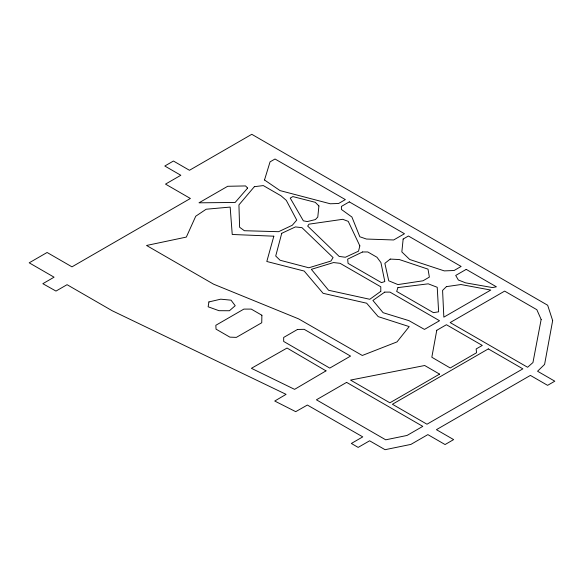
<?xml version="1.0" encoding="UTF-8"?>
<svg xmlns="http://www.w3.org/2000/svg" width="584" height="584" viewBox="0 0 584 584"><rect width="100%" height="100%" fill="white"/><g stroke="black" fill="none" stroke-linecap="round" stroke-linejoin="round"><path stroke-width="0.88" d="M264.501 179.989L270.056 161.863L275.02 159.001L345.348 199.604L338.618 203.487L330.259 203.772L280.079 190.61L264.501 179.989M261.887 315.243L261.749 322.748L236.359 337.377L229.892 337.143L216.043 329.15L215.832 325.288L243.878 309.097L251.244 309.097L261.887 315.243M318.915 205.948L317.791 217.029L315.418 219.569L307.286 221.577L303.351 220.818L290.226 198.086L292.854 196.574L315.265 202.319L318.915 205.948M403.157 239.038L401.843 251.923L409.72 259.5L444.278 270.888L454.075 270.516L461.126 266.443L408.406 236.009L403.157 239.038M208.904 301.935L208.152 306.79L218.985 310.695L229.439 310.746L235.206 305.709L231.038 300.176L220.73 299.176L208.904 301.935M436.759 330.303L431.824 357.247L450.22 367.978L476.551 352.743L476.15 348.962L482.282 345.429L446.424 324.726L436.759 330.303M552.661 320.587L544.595 364.416L537.565 371.241L554.8 381.191L547.602 385.345L530.396 375.41L436.423 429.671L453.629 439.599L445.066 444.548L427.86 434.613L410.902 444.402L385.068 449.695L369.614 440.789L358.16 447.402L351.356 443.46L362.759 436.876L307.366 405.041L295.723 411.662L274.736 401.033L286.08 394.353L112.23 310.761L67.065 284.685L55.984 291.08L42.844 283.693L54.071 277.181L29.2 262.822L47.1 252.485L71.978 266.844L190.384 198.48L165.513 184.113L180.828 175.273L164.797 166.017L173.433 161.031L189.464 170.287L251.777 134.305L547.661 305.242L552.661 320.587M541.156 319.47L532.951 362.547L527.6 367.27L450.162 322.565L504.649 291.109L536.849 309.702L541.156 319.47M359.846 245.857L358.532 251.164L345.348 257.259L339.173 256.42L307.688 226.088L308.972 224.168L342.728 219.307L348.232 221.365L359.846 245.857M281.736 233.301L275.714 256.018L280.086 260.245L308.856 267.786L330.916 261.048L333.077 257.573L301.986 227.672L295.424 226.913L281.736 233.301M273.83 236.191L266.808 261.486L304.184 271.056L323.098 293.314L366.65 303.206L378.213 316.637L409.194 326.595L396.989 341.91L362.292 355.474L298.614 318.871L213.583 284.174L146.547 245.47L186.332 237.089L195.742 216.219L206.159 209.233L230.162 207.079L232.235 234.469L273.83 236.191M397.938 287.613L396.682 291.438L433.43 312.652L438.628 311.812L437.226 287.291L428.233 283.824L397.938 287.613M254.361 186.69L238.929 204.904L239.608 227.249L244.346 230.716L278.59 231.695L292.263 225.278L296.738 220.095L286.291 200.363L281.043 195.815L263.311 185.581L254.361 186.69M247.623 188.077L235.14 202.466L198.991 202.816L227.672 186.289L245.55 185.931L247.623 188.077M446.424 286.635L442.584 290.409L443.84 317.148L490.772 290.058L460.959 284.532L446.424 286.635M390.229 259.084L384.863 263.333L388.747 280.794L397.938 284.583L422.984 280.794L429.371 277.108L428.006 269.144L399.303 259.544L390.229 259.084M380.79 291.358L369.803 299.285L328.58 290.27L311.345 269.341L333.537 262.559L340.1 263.318L380.79 286.81L380.79 291.358M384.725 292.109L372.913 300.446L383.104 312.695L408.924 320.631L424.466 329.412L439.518 320.718L389.973 292.109L384.725 292.109M326.003 370.862L294.591 389.353L251.412 368.314L287.043 348.042L326.003 370.862M349.29 201.874L341.414 206.422L341.414 209.452L351.911 217.029L359.846 236.768L366.409 239.038L393.674 239.966L404.471 233.731L349.29 201.874M297.512 329.449L283.671 337.442L283.671 341.443L329.763 368.095L350.553 356.094L304.198 329.332L297.512 329.449M466.207 269.377L455.71 275.444L458.338 279.991L465.616 282.846L492.458 287.569L496.4 286.81L466.207 269.377M346.611 382.381L316.418 399.806L385.717 439.818L407.041 435.452L422.787 426.364L346.611 382.381M439.584 374.118L389.893 402.807L350.539 380.082L424.685 365.511L439.584 374.118M488.304 348.904L392.411 404.259L426.984 424.218L522.87 368.862L488.304 348.904M362.554 251.967L347.67 259.135L348.064 263.369L381.454 282.641L384.812 281.554L380.929 262.581L376.994 257.274L367.803 251.967L362.554 251.967"/></g></svg>
